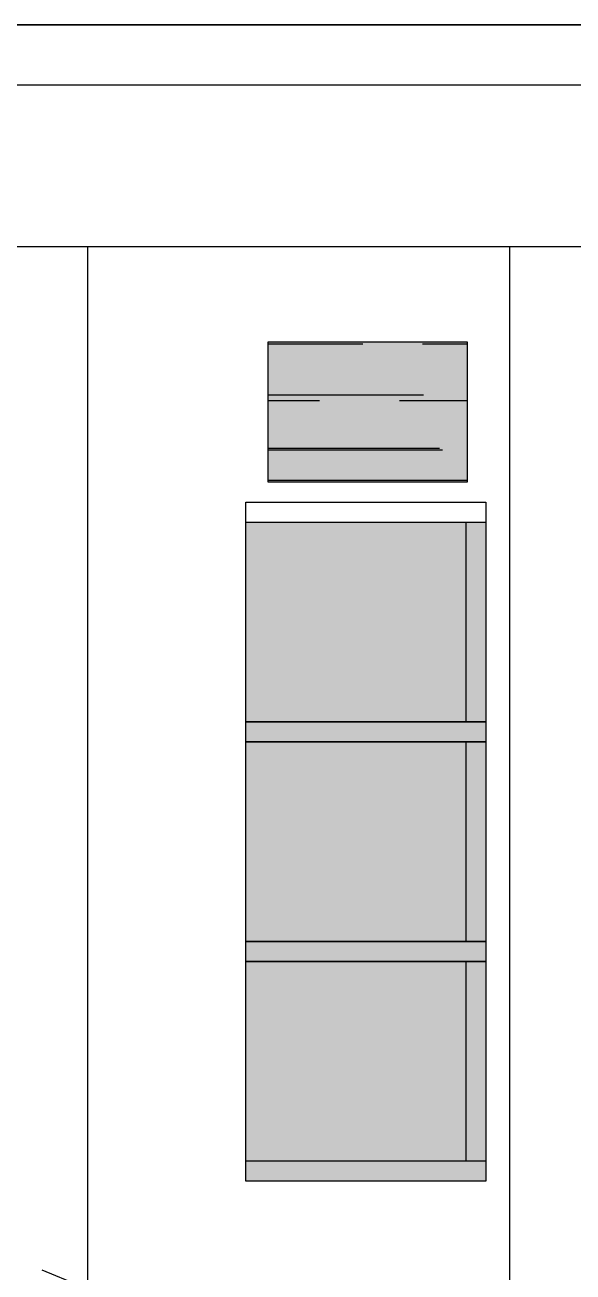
# Model space of a CAD drawing. Header units: inches. Extents: x -55 to 844, y -103 to 167.
# Drawn here: x 814.539 to 815.91, y 52.829 to 55.951 of the extents above; entities that cross this region are included whole.
import ezdxf

# ---------------------------------------------------------------- set-up
doc = ezdxf.new("R2010")
doc.units = ezdxf.units.IN
doc.header["$MEASUREMENT"] = 0
doc.linetypes.add('HIDDEN', pattern=[0.375, 0.25, -0.125])
for name, color, linetype in [('AI-Hatch mob', 254, 'Continuous'), ('AI-Mob', 2, 'Continuous'), ('AI-Piso', 1, 'Continuous')]:
    doc.layers.add(name, color=color, linetype=linetype)

# ---------------------------------------------------------------- blocks, each defined once
blk = doc.blocks.new('POLTRONA CINEMA')
at = {"layer": 'AI-Hatch mob'}
for color, points in [(254, [(-0.05, -0.05), (-0.6, -0.05), (-0.6, -0.55), (-0.05, -0.55)]), (31, [(-0.6, -0.55), (0, -0.55), (0, -0.05), (-0.6, -0.05)]), (31, [(0, -0.05), (-0.05, -0.05), (-0.05, -0.55), (0, -0.55)]), (31, [(0, -0.6), (0, -0.55), (-0.6, -0.55), (-0.6, -0.6)])]:
    blk.add_hatch(color=color, dxfattribs=at).paths.add_polyline_path(points)
blk.add_line((-0.05, -0.05), (-0.05, -0.55))
for points in [[(-0.6, 0), (0, 0), (0, -0.6), (-0.6, -0.6)], [(-0.6, -0.05), (0, -0.05), (0, -0.55), (-0.6, -0.55)]]:
    blk.add_lwpolyline(points, close=True)
blk = doc.blocks.new('mesa mad peq')
at = {"layer": 'AI-Hatch mob'}
blk.add_hatch(color=31, dxfattribs=at).paths.add_polyline_path([(0, -0.7), (0.35, -0.7), (0.35, -0.2), (0, -0.2)])
at = {"layer": 'AI-Hatch mob', "true_color": 0x91785b}
h = blk.add_hatch(dxfattribs=at)
h.set_pattern_fill('AR-RROOF', color=35, scale=0.2, angle=90, style=0)
h.set_pattern_definition([(90, (-5285.41094, -258.6449), (-0.2, 0.44), [3, -0.4, 1, -0.2]), (90, (-5285.51094, -258.3789), (-0.266, -0.2), [0.6, -0.066, 1.2, -0.15]), (90, (-5285.58094, -258.5449), (-0.134, 1.04), [1.6, -0.28, 0.8, -0.2])])
h.paths.add_polyline_path([(0, -0.7), (0.35, -0.7), (0.35, -0.2), (0, -0.2)])
blk.add_lwpolyline([(0, -0.7), (0.35, -0.7), (0.35, -0.2), (0, -0.2)], close=True)
blk = doc.blocks.new('LKJHGFDS')
at = {"layer": 'AI-Mob', "linetype": 'HIDDEN', "ltscale": 0.25}
blk.add_line((796.7477, 16.8406), (793.8526, 18.0406), dxfattribs=at)
at = {"layer": 'AI-Mob', "ltscale": 3}
blk.add_lwpolyline([(793.7144, 14.0106), (803.4344, 14.0106), (803.4344, 19.6706), (793.7144, 19.6706)], close=True, dxfattribs=at)
at = {"layer": 'AI-Piso', "color": 2}
for p, q in [((796.2144, 19.6706), (796.2144, 14.2606)), ((797.2701, 19.6706), (797.2701, 14.2606))]:
    blk.add_line(p, q, dxfattribs=at)
at = {"layer": 'AI-Mob', "rotation": 270}
blk.add_blockref('mesa mad peq', (797.3654, 19.4325), dxfattribs=at)
at = {"layer": 'AI-Mob'}
for p in [(797.2108, 19.0314), (797.2108, 18.4814), (797.2108, 17.9314)]:
    blk.add_blockref('POLTRONA CINEMA', p, dxfattribs=at)

msp = doc.modelspace()

# ---------------------------------------------------------------- linework, layer by layer
for p, q in [((812.0448, 55.9514), (823.1945, 55.9514)), ((812.0448, 55.8014), (823.1945, 55.8014))]:
    msp.add_line(p, q)
msp.add_lwpolyline([(823.1945, 55.9514), (812.0448, 55.9514)])

# ---------------------------------------------------------------- block references
msp.add_blockref('LKJHGFDS', (18.4804, 35.7249))

doc.saveas('drawing.dxf')
